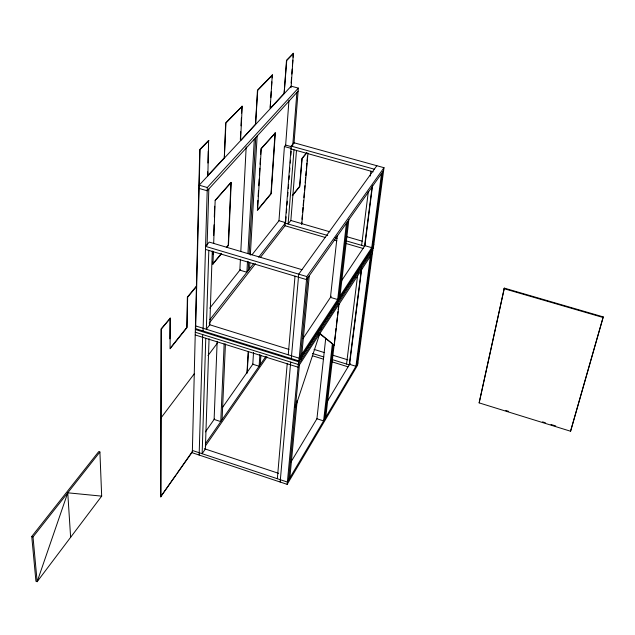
<?xml version="1.0" encoding="UTF-8"?>
<svg xmlns="http://www.w3.org/2000/svg" width="635" height="635" viewBox="0 0 635 635"><rect width="100%" height="100%" fill="white"/><g stroke="black" fill="none" stroke-linecap="round" stroke-linejoin="round"><path stroke-width="0.95" d="M192.492 451.731L160.671 496.776L161.06 328.97L170.315 318.191L170.061 348.798L187.063 327.525L187.642 297.204L196.231 286.806M160.925 496.864L161.338 329.065L170.315 318.191M169.862 338.836L170.037 318.103M170.394 347.948L186.793 327.438L187.373 297.116L196.572 285.98M207.693 171.847L207.859 175.855L208.613 140.438L199.771 149.527L192.326 452.779L287.171 484.362L357.6 365.196L373.237 247.055L298.672 360.863L287.171 484.362M195.643 328.684L200.073 149.606L208.907 140.518M199.144 455.049L202.684 334.558M203.057 331.002L207.296 187.523L298.355 88.106L291.171 86.177L199.192 185.182L207.296 187.523M207.947 163.012L208.296 151.233M207.105 245.324L208.82 189M205.772 338.264L202.144 453.707L205.359 449.04L209.066 338.701M208.82 250.404L206.327 329.255L209.804 324.779L212.296 251.023M221.655 253.563L212.971 264.049L212.773 262.009M213.035 254.183L213.106 252.23M213.677 235.593L214.043 224.83M214.312 217.003L214.686 206.24M212.971 264.049L213.408 251.333M213.677 243.507L215.162 200.454L231.219 182.435L228.481 245.324L226.616 247.571M217.154 341.622L214.122 419.425L220.774 421.6L224.163 343.813M207.574 175.768L224.314 157.758L225.671 122.904L242.213 106.259L240.562 140.652L255.556 124.15L257.453 90.218L272.296 74.962L270.161 108.434L284.139 93.393L286.488 60.365L293.354 53.3L291.052 87.686M242.213 106.259L225.957 122.984L224.314 157.758M226.354 247.491L228.219 245.245L230.949 182.356L215.162 200.454M222.083 419.711L225.441 343.956M240.34 139.589L240.713 131.731M240.99 125.833L241.371 117.975M241.602 113.062L241.927 106.18M240.411 259.31L239.855 270.153L246.888 272.264L247.491 261.422M240.816 251.42L246.182 146.883M247.928 253.532L254.31 139.144M272.566 75.033L257.731 90.289L255.556 124.15M248.206 270.573L248.706 261.707M249.158 253.825L255.722 137.597M249.523 268.891L249.865 262.985M250.317 255.111L257.135 136.049M246.92 373.539L248.214 351.83M247.205 372.626L248.444 351.901M257.485 207.201L257.897 200.374M258.127 196.469L258.477 190.619M258.77 185.737L259.183 178.911M259.413 175.006L259.826 168.18M260.056 164.274L260.406 158.425M260.644 154.519L260.993 148.669L275.32 132.953L271.216 193.715L257.564 210.201L261.255 148.741L275.32 132.953M253.532 352.385L252.786 364.244L259.112 366.236L259.913 354.386M270.224 107.45L270.597 101.544M270.851 97.607L271.224 91.702M271.478 87.757L271.851 81.852M272.105 77.914L272.296 74.962M257.31 210.129L270.97 193.643L275.066 132.89M260.279 364.553L260.882 355.663M293.616 53.372L286.75 60.436L284.139 93.393M291.743 146.788L285.647 145.097L284.416 146.526L278.971 220.718L285.647 222.655M285.615 145.558L288.957 100.378M291.147 82.939L291.513 78.002M291.814 74.049L292.179 69.112M292.402 66.143L292.838 60.222M293.06 57.253L293.354 53.3M195.374 328.597L298.942 360.95L373.483 247.118L384 167.703L294.053 142.772L291.211 146.098L285.051 225.758L325.58 237.553M285.726 221.678L286.099 216.797M286.401 212.892L286.702 208.994M287.012 205.089L287.314 201.184M287.687 196.302L287.988 192.397M288.298 188.492L288.6 184.587M288.973 179.705L289.274 175.8M289.584 171.894L289.885 167.989M290.258 163.108L290.489 160.179M290.87 155.297L291.171 151.392M292.735 145.526L296.878 92.488M293.989 143.526L298.355 88.106M293.989 149.773L288.115 223.996L290.854 220.48L296.497 150.384M292.259 195.556L299.569 186.42L301.919 158.464L306.713 152.662M292.489 195.628L299.799 186.484L302.149 158.528L306.943 152.725M277.352 478.719L287.203 363.784M288.25 354.806L295.013 276.161M301.554 224.147L301.72 222.179M301.982 219.218L302.323 215.273M302.585 212.32L303.014 207.391M303.181 205.422L303.609 200.493M303.871 197.533L304.3 192.603M304.475 190.635L304.903 185.706M305.157 182.753L305.586 177.824M305.76 175.847L306.189 170.918M306.364 168.95L306.88 163.036M307.046 161.068L307.483 156.139M301.776 224.211L307.967 153.241M280.154 482.028L290.703 362.101M291.29 358.561L298.728 274.161L376.833 165.719M298.942 360.95L306.816 276.574L384 167.703M288.623 479.973L299.426 364.831L319.818 333.534L318.762 333.208M300.522 356.203L307.904 277.662M289.854 477.893L297.18 400.431M301.831 354.203L309.269 275.725M301.395 359.799L301.657 357.084M318.508 331.343L318.23 334.026L316.341 333.446M321.104 329.621L321.381 326.946M325.707 338.463L316.928 418.759L323.596 420.902L332.415 343.559M337.217 235.664L330.462 297.386L337.701 299.561L346.432 223.163M324.699 419.044L333.224 344.694M338.868 297.783L347.631 221.456M325.795 417.195L334.129 344.845M334.359 342.892L335.375 334.097M335.597 332.137L336.05 328.231M336.272 326.271L337.288 317.476M337.51 315.524L337.963 311.61M338.185 309.658L338.638 305.745M319.619 333.724L334.272 345.281L339.019 304.109L337.995 303.8M340.027 296.021L348.829 219.766M355.521 274.804L355.195 277.416L353.298 276.852M357.735 273.534L358.061 270.923M346.535 364.038L357.592 275.526M361.617 245.356L368.324 191.675M370.284 176.062L370.888 171.18M361.347 269.494L349.25 364.879L331.367 359.331M361.815 267.978L349.583 364.323L355.933 366.292L370.388 256.207M372.11 186.674L364.553 246.205L345.67 240.721M372.586 185.198L364.903 245.681L371.761 247.682L381.508 173.538M370.721 251.587L370.38 254.167L368.49 253.619M356.918 364.633L371.419 254.627M372.793 246.102L382.572 172.037M479.147 402.884L504.317 288.123L603.25 316.897L570.571 431.236L479.147 402.884L504.317 288.123M570.571 431.236L603.25 316.897M319.818 333.534L295.465 407.011L294.402 406.67M101.679 496.133L67.754 492.808L37.155 581.7L35.933 581.255L31.75 536.488L98.727 451.596L99.909 451.993L101.679 496.133L37.155 581.7L33.004 536.932L99.909 451.993M357.902 362.974L287.385 482.06L192.381 450.461M291.036 461.915L316.984 418.671M327.152 401.709L350.179 363.331M318.857 333.097L319.921 333.423L339.019 304.109M319.095 334.939L320.175 333.28M339.034 304.332L372.443 253.055M373.126 247.912L298.585 361.767L195.358 329.509M298.331 364.49L372.785 250.484M373.824 244.538L299.196 358.219L195.707 325.945M303.014 338.59L331.248 296.204M341.289 281.13L365.522 244.745M205.311 446.119L267.025 356.822M205.391 443.809L266.065 356.203M205.415 431.863L214.479 418.925M222.409 407.606L253 363.942M160.671 496.776L175.895 475.02M177.022 473.408L192.254 451.652M383.627 170.537L306.53 279.606L205.47 249.404M194.35 373.682L161.131 417.751M207.994 355.584L217.503 342.971M209.153 323.175L255.484 263.708M260.358 257.453L285.353 225.369M209.852 319.667L253.809 263.406M258.691 257.159L285.552 222.774M209.78 308.166L240.363 269.51M251.984 254.826L278.9 220.813M212.701 263.969L221.393 253.484M298.117 91.122L207.201 190.778L199.112 188.444M291.211 146.098L374.325 169.196M284.416 146.526L291.394 148.463M290.989 148.939L373.197 171.823M290.854 220.48L329.867 231.791M346.051 236.482L362.228 241.173M285.25 223.163L327.731 235.506M335.288 237.704L337.177 238.252M504.055 288.679L603.044 317.484M334.066 240.022L336.891 240.848M345.376 243.316L363.284 248.523M301.966 269.669L209.217 242.086L205.557 246.372L306.816 276.574M314.063 349.393L324.374 352.592M332.819 355.203L347.821 359.854M505.785 410.48L508.611 411.353M542.52 421.862L545.346 422.743M550.997 424.49L555.712 425.95M312.547 353.481L323.842 356.989M312.317 355.719L323.596 359.219M332.057 361.847L348.028 366.816M209.463 324.675L288.957 349.401M195.286 332.24L299.426 364.831M195.223 334.962L298.077 367.197M204.319 448.699L278.559 473.321M31.75 536.488L33.004 536.932M319.921 333.423L334.272 345.281M67.754 492.808L70.628 537.305"/></g></svg>
